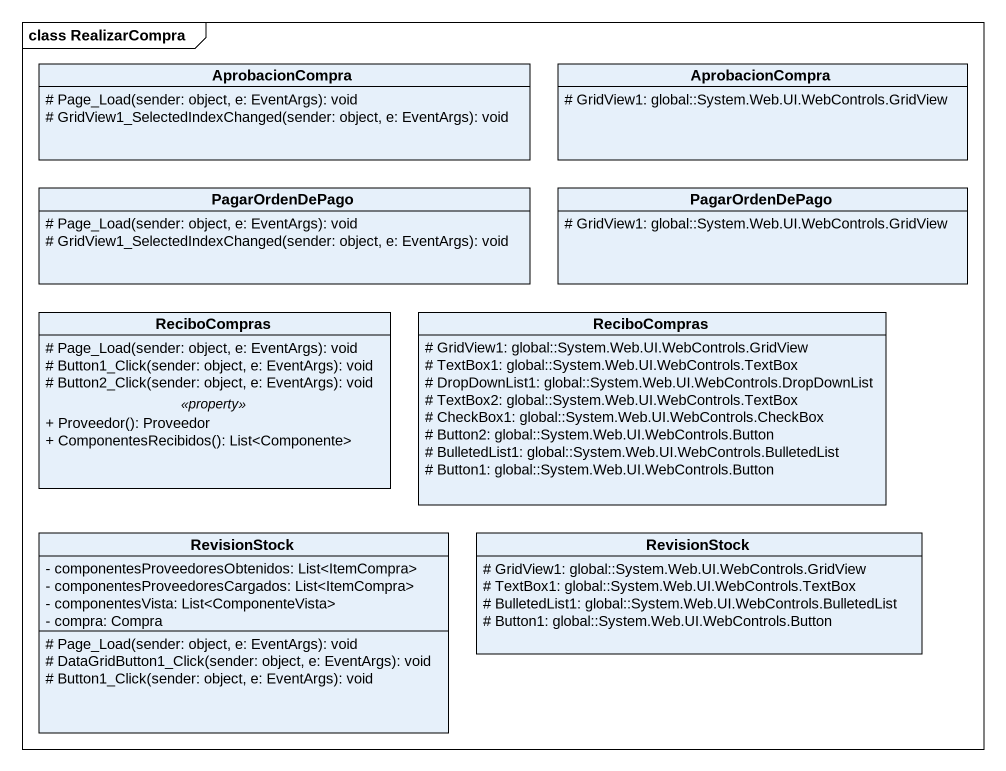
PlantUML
@startuml
mainframe class RealizarCompra
hide circle
hide empty members
skinparam classAttributeIconSize 0
class AprobacionCompra {
  # Page_Load(sender: object, e: EventArgs): void
  # GridView1_SelectedIndexChanged(sender: object, e: EventArgs): void
}
class "AprobacionCompra" as AprobacionCompra_2 {
  # GridView1: global::System.Web.UI.WebControls.GridView
}
class PagarOrdenDePago {
  # Page_Load(sender: object, e: EventArgs): void
  # GridView1_SelectedIndexChanged(sender: object, e: EventArgs): void
}
class "PagarOrdenDePago" as PagarOrdenDePago_2 {
  # GridView1: global::System.Web.UI.WebControls.GridView
}
class ReciboCompras {
  # Page_Load(sender: object, e: EventArgs): void
  # Button1_Click(sender: object, e: EventArgs): void
  # Button2_Click(sender: object, e: EventArgs): void
  .. <<property>> ..
  + Proveedor(): Proveedor
  + ComponentesRecibidos(): List<Componente>
}
class "ReciboCompras" as ReciboCompras_2 {
  # GridView1: global::System.Web.UI.WebControls.GridView
  # TextBox1: global::System.Web.UI.WebControls.TextBox
  # DropDownList1: global::System.Web.UI.WebControls.DropDownList
  # TextBox2: global::System.Web.UI.WebControls.TextBox
  # CheckBox1: global::System.Web.UI.WebControls.CheckBox
  # Button2: global::System.Web.UI.WebControls.Button
  # BulletedList1: global::System.Web.UI.WebControls.BulletedList
  # Button1: global::System.Web.UI.WebControls.Button
}
class RevisionStock {
  - componentesProveedoresObtenidos: List<ItemCompra>
  - componentesProveedoresCargados: List<ItemCompra>
  - componentesVista: List<ComponenteVista>
  - compra: Compra
  # Page_Load(sender: object, e: EventArgs): void
  # DataGridButton1_Click(sender: object, e: EventArgs): void
  # Button1_Click(sender: object, e: EventArgs): void
}
class "RevisionStock" as RevisionStock_2 {
  # GridView1: global::System.Web.UI.WebControls.GridView
  # TextBox1: global::System.Web.UI.WebControls.TextBox
  # BulletedList1: global::System.Web.UI.WebControls.BulletedList
  # Button1: global::System.Web.UI.WebControls.Button
}
@enduml
